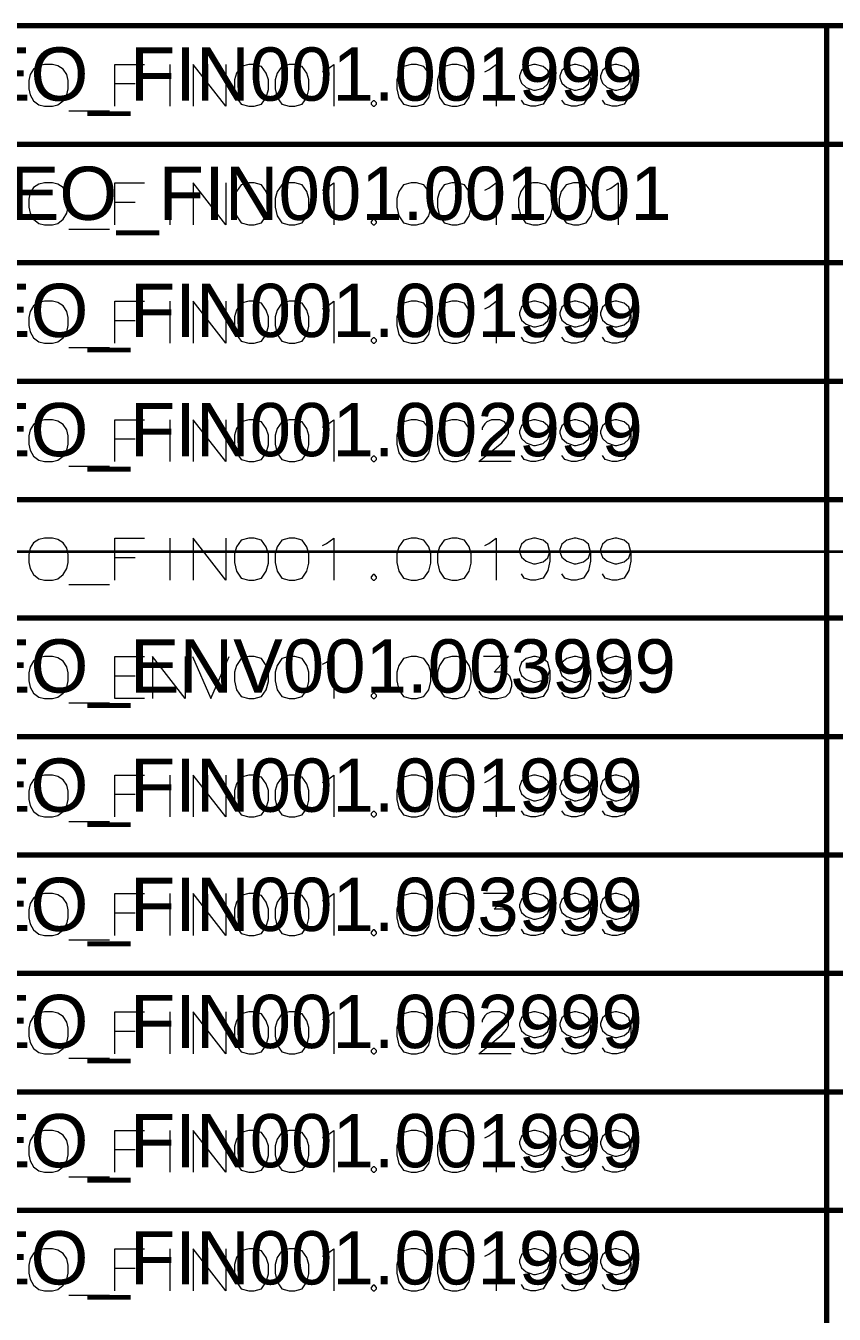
# Model space of a CAD drawing. Header units: millimetres. Extents: x 0 to 174, y 0 to 33.
# Drawn here: x 72.904 to 75.636, y 24.382 to 28.736 of the extents above; entities that cross this region are included whole.
import ezdxf

# ---------------------------------------------------------------- set-up
doc = ezdxf.new("R2010")
doc.units = ezdxf.units.MM
doc.layers.add('BOM_OCR_TEXT', color=7, linetype='Continuous')
doc.layers.add('BOM_ORIGINAL_OUTLINES', color=7, linetype='Continuous')
doc.layers.add('PDF_Geomertry', color=7, linetype='Continuous', true_color=0x405f80)
doc.styles.get("Standard").update_dxf_attribs({"font": 'arial.ttf'})

msp = doc.modelspace()

# ---------------------------------------------------------------- linework, layer by layer
at = {"layer": 'BOM_ORIGINAL_OUTLINES', "color": 18, "lineweight": 13, "true_color": 0x260000}
for points in [[(72.9668, 28.6053), (72.9486, 28.6007), (72.9303, 28.5893), (72.9189, 28.571), (72.9143, 28.5504), (72.9143, 28.5231), (72.9189, 28.5025), (72.9303, 28.4818), (72.9486, 28.4682), (72.9668, 28.4636), (72.9943, 28.4636), (73.0126, 28.4682), (73.0308, 28.4818), (73.0424, 28.5025), (73.0469, 28.5231), (73.0469, 28.5504), (73.0424, 28.571), (73.0308, 28.5893), (73.0126, 28.6007), (72.9943, 28.6053), (72.9668, 28.6053)], [(73.6572, 28.6053), (73.6321, 28.5985), (73.6161, 28.5756), (73.6093, 28.5528), (73.6093, 28.5231), (73.6161, 28.4933), (73.6321, 28.4704), (73.6572, 28.4636), (73.6756, 28.4636), (73.7007, 28.4704), (73.7167, 28.4933), (73.7236, 28.5207), (73.7236, 28.5528), (73.7167, 28.5756), (73.7007, 28.5985), (73.6756, 28.6053), (73.6572, 28.6053)], [(73.7944, 28.6053), (73.7693, 28.5985), (73.7532, 28.5756), (73.7464, 28.5528), (73.7464, 28.5231), (73.7532, 28.4933), (73.7693, 28.4704), (73.7944, 28.4636), (73.8126, 28.4636), (73.8378, 28.4704), (73.8539, 28.4933), (73.8607, 28.5207), (73.8607, 28.5528), (73.8539, 28.5756), (73.8378, 28.5985), (73.8126, 28.6053), (73.7944, 28.6053)], [(74.2058, 28.6053), (74.1807, 28.5985), (74.1647, 28.5756), (74.1579, 28.5528), (74.1579, 28.5231), (74.1647, 28.4933), (74.1807, 28.4704), (74.2058, 28.4636), (74.2242, 28.4636), (74.2493, 28.4704), (74.2653, 28.4933), (74.2722, 28.5207), (74.2722, 28.5528), (74.2653, 28.5756), (74.2493, 28.5985), (74.2242, 28.6053), (74.2058, 28.6053)], [(74.3431, 28.6053), (74.3179, 28.5985), (74.3019, 28.5756), (74.295, 28.5528), (74.295, 28.5231), (74.3019, 28.4933), (74.3179, 28.4704), (74.3431, 28.4636), (74.3614, 28.4636), (74.3865, 28.4704), (74.4025, 28.4933), (74.4093, 28.5207), (74.4093, 28.5528), (74.4025, 28.5756), (74.3865, 28.5985), (74.3614, 28.6053), (74.3431, 28.6053)], [(74.0893, 28.4704), (74.0893, 28.475), (74.0825, 28.4818), (74.0779, 28.4818), (74.071, 28.475), (74.071, 28.4704), (74.0779, 28.4636), (74.0825, 28.4636)], [(72.9668, 28.2051), (72.9486, 28.2006), (72.9303, 28.189), (72.9189, 28.1708), (72.9143, 28.1503), (72.9143, 28.1228), (72.9189, 28.1022), (72.9303, 28.0817), (72.9486, 28.0679), (72.9668, 28.0633), (72.9943, 28.0633), (73.0126, 28.0679), (73.0308, 28.0817), (73.0424, 28.1022), (73.0469, 28.1228), (73.0469, 28.1503), (73.0424, 28.1708), (73.0308, 28.189), (73.0126, 28.2006), (72.9943, 28.2051), (72.9668, 28.2051)], [(73.6572, 28.2051), (73.6321, 28.1982), (73.6161, 28.1754), (73.6093, 28.1525), (73.6093, 28.1228), (73.6161, 28.0931), (73.6321, 28.0701), (73.6572, 28.0633), (73.6756, 28.0633), (73.7007, 28.0701), (73.7167, 28.0931), (73.7236, 28.1206), (73.7236, 28.1525), (73.7167, 28.1754), (73.7007, 28.1982), (73.6756, 28.2051), (73.6572, 28.2051)], [(73.7944, 28.2051), (73.7693, 28.1982), (73.7532, 28.1754), (73.7464, 28.1525), (73.7464, 28.1228), (73.7532, 28.0931), (73.7693, 28.0701), (73.7944, 28.0633), (73.8126, 28.0633), (73.8378, 28.0701), (73.8539, 28.0931), (73.8607, 28.1206), (73.8607, 28.1525), (73.8539, 28.1754), (73.8378, 28.1982), (73.8126, 28.2051), (73.7944, 28.2051)], [(74.2058, 28.2051), (74.1807, 28.1982), (74.1647, 28.1754), (74.1579, 28.1525), (74.1579, 28.1228), (74.1647, 28.0931), (74.1807, 28.0701), (74.2058, 28.0633), (74.2242, 28.0633), (74.2493, 28.0701), (74.2653, 28.0931), (74.2722, 28.1206), (74.2722, 28.1525), (74.2653, 28.1754), (74.2493, 28.1982), (74.2242, 28.2051), (74.2058, 28.2051)], [(74.3431, 28.2051), (74.3179, 28.1982), (74.3019, 28.1754), (74.295, 28.1525), (74.295, 28.1228), (74.3019, 28.0931), (74.3179, 28.0701), (74.3431, 28.0633), (74.3614, 28.0633), (74.3865, 28.0701), (74.4025, 28.0931), (74.4093, 28.1206), (74.4093, 28.1525), (74.4025, 28.1754), (74.3865, 28.1982), (74.3614, 28.2051), (74.3431, 28.2051)], [(74.6174, 28.2051), (74.5922, 28.1982), (74.5762, 28.1754), (74.5693, 28.1525), (74.5693, 28.1228), (74.5762, 28.0931), (74.5922, 28.0701), (74.6174, 28.0633), (74.6357, 28.0633), (74.6608, 28.0701), (74.6768, 28.0931), (74.6836, 28.1206), (74.6836, 28.1525), (74.6768, 28.1754), (74.6608, 28.1982), (74.6357, 28.2051), (74.6174, 28.2051)], [(74.7546, 28.2051), (74.7294, 28.1982), (74.7133, 28.1754), (74.7065, 28.1525), (74.7065, 28.1228), (74.7133, 28.0931), (74.7294, 28.0701), (74.7546, 28.0633), (74.7728, 28.0633), (74.7979, 28.0701), (74.814, 28.0931), (74.8208, 28.1206), (74.8208, 28.1525), (74.814, 28.1754), (74.7979, 28.1982), (74.7728, 28.2051), (74.7546, 28.2051)], [(74.0893, 28.0701), (74.0893, 28.0747), (74.0825, 28.0817), (74.0779, 28.0817), (74.071, 28.0747), (74.071, 28.0701), (74.0779, 28.0633), (74.0825, 28.0633)], [(72.9668, 27.8049), (72.9486, 27.8003), (72.9303, 27.7889), (72.9189, 27.7706), (72.9143, 27.75), (72.9143, 27.7225), (72.9189, 27.7019), (72.9303, 27.6814), (72.9486, 27.6676), (72.9668, 27.6631), (72.9943, 27.6631), (73.0126, 27.6676), (73.0308, 27.6814), (73.0424, 27.7019), (73.0469, 27.7225), (73.0469, 27.75), (73.0424, 27.7706), (73.0308, 27.7889), (73.0126, 27.8003), (72.9943, 27.8049), (72.9668, 27.8049)], [(73.6572, 27.8049), (73.6321, 27.7981), (73.6161, 27.7751), (73.6093, 27.7522), (73.6093, 27.7225), (73.6161, 27.6928), (73.6321, 27.67), (73.6572, 27.6631), (73.6756, 27.6631), (73.7007, 27.67), (73.7167, 27.6928), (73.7236, 27.7203), (73.7236, 27.7522), (73.7167, 27.7751), (73.7007, 27.7981), (73.6756, 27.8049), (73.6572, 27.8049)], [(73.7944, 27.8049), (73.7693, 27.7981), (73.7532, 27.7751), (73.7464, 27.7522), (73.7464, 27.7225), (73.7532, 27.6928), (73.7693, 27.67), (73.7944, 27.6631), (73.8126, 27.6631), (73.8378, 27.67), (73.8539, 27.6928), (73.8607, 27.7203), (73.8607, 27.7522), (73.8539, 27.7751), (73.8378, 27.7981), (73.8126, 27.8049), (73.7944, 27.8049)], [(74.2058, 27.8049), (74.1807, 27.7981), (74.1647, 27.7751), (74.1579, 27.7522), (74.1579, 27.7225), (74.1647, 27.6928), (74.1807, 27.67), (74.2058, 27.6631), (74.2242, 27.6631), (74.2493, 27.67), (74.2653, 27.6928), (74.2722, 27.7203), (74.2722, 27.7522), (74.2653, 27.7751), (74.2493, 27.7981), (74.2242, 27.8049), (74.2058, 27.8049)], [(74.3431, 27.8049), (74.3179, 27.7981), (74.3019, 27.7751), (74.295, 27.7522), (74.295, 27.7225), (74.3019, 27.6928), (74.3179, 27.67), (74.3431, 27.6631), (74.3614, 27.6631), (74.3865, 27.67), (74.4025, 27.6928), (74.4093, 27.7203), (74.4093, 27.7522), (74.4025, 27.7751), (74.3865, 27.7981), (74.3614, 27.8049), (74.3431, 27.8049)], [(74.0893, 27.67), (74.0893, 27.6746), (74.0825, 27.6814), (74.0779, 27.6814), (74.071, 27.6746), (74.071, 27.67), (74.0779, 27.6631), (74.0825, 27.6631)], [(72.9668, 27.4046), (72.9486, 27.4), (72.9303, 27.3886), (72.9189, 27.3703), (72.9143, 27.3497), (72.9143, 27.3224), (72.9189, 27.3018), (72.9303, 27.2811), (72.9486, 27.2675), (72.9668, 27.2629), (72.9943, 27.2629), (73.0126, 27.2675), (73.0308, 27.2811), (73.0424, 27.3018), (73.0469, 27.3224), (73.0469, 27.3497), (73.0424, 27.3703), (73.0308, 27.3886), (73.0126, 27.4), (72.9943, 27.4046), (72.9668, 27.4046)], [(73.6572, 27.4046), (73.6321, 27.3978), (73.6161, 27.3749), (73.6093, 27.3521), (73.6093, 27.3224), (73.6161, 27.2926), (73.6321, 27.2697), (73.6572, 27.2629), (73.6756, 27.2629), (73.7007, 27.2697), (73.7167, 27.2926), (73.7236, 27.32), (73.7236, 27.3521), (73.7167, 27.3749), (73.7007, 27.3978), (73.6756, 27.4046), (73.6572, 27.4046)], [(73.7944, 27.4046), (73.7693, 27.3978), (73.7532, 27.3749), (73.7464, 27.3521), (73.7464, 27.3224), (73.7532, 27.2926), (73.7693, 27.2697), (73.7944, 27.2629), (73.8126, 27.2629), (73.8378, 27.2697), (73.8539, 27.2926), (73.8607, 27.32), (73.8607, 27.3521), (73.8539, 27.3749), (73.8378, 27.3978), (73.8126, 27.4046), (73.7944, 27.4046)], [(74.2058, 27.4046), (74.1807, 27.3978), (74.1647, 27.3749), (74.1579, 27.3521), (74.1579, 27.3224), (74.1647, 27.2926), (74.1807, 27.2697), (74.2058, 27.2629), (74.2242, 27.2629), (74.2493, 27.2697), (74.2653, 27.2926), (74.2722, 27.32), (74.2722, 27.3521), (74.2653, 27.3749), (74.2493, 27.3978), (74.2242, 27.4046), (74.2058, 27.4046)], [(74.3431, 27.4046), (74.3179, 27.3978), (74.3019, 27.3749), (74.295, 27.3521), (74.295, 27.3224), (74.3019, 27.2926), (74.3179, 27.2697), (74.3431, 27.2629), (74.3614, 27.2629), (74.3865, 27.2697), (74.4025, 27.2926), (74.4093, 27.32), (74.4093, 27.3521), (74.4025, 27.3749), (74.3865, 27.3978), (74.3614, 27.4046), (74.3431, 27.4046)], [(74.0893, 27.2697), (74.0893, 27.2743), (74.0825, 27.2811), (74.0779, 27.2811), (74.071, 27.2743), (74.071, 27.2697), (74.0779, 27.2629), (74.0825, 27.2629)], [(72.9668, 26.6042), (72.9486, 26.5996), (72.9303, 26.5882), (72.9189, 26.5699), (72.9143, 26.5493), (72.9143, 26.5218), (72.9189, 26.5013), (72.9303, 26.4807), (72.9486, 26.4669), (72.9668, 26.4624), (72.9943, 26.4624), (73.0126, 26.4669), (73.0308, 26.4807), (73.0424, 26.5013), (73.0469, 26.5218), (73.0469, 26.5493), (73.0424, 26.5699), (73.0308, 26.5882), (73.0126, 26.5996), (72.9943, 26.6042), (72.9668, 26.6042)], [(73.6572, 26.6042), (73.6321, 26.5972), (73.6161, 26.5744), (73.6093, 26.5515), (73.6093, 26.5218), (73.6161, 26.4921), (73.6321, 26.4693), (73.6572, 26.4624), (73.6756, 26.4624), (73.7007, 26.4693), (73.7167, 26.4921), (73.7236, 26.5196), (73.7236, 26.5515), (73.7167, 26.5744), (73.7007, 26.5972), (73.6756, 26.6042), (73.6572, 26.6042)], [(73.7944, 26.6042), (73.7693, 26.5972), (73.7532, 26.5744), (73.7464, 26.5515), (73.7464, 26.5218), (73.7532, 26.4921), (73.7693, 26.4693), (73.7944, 26.4624), (73.8126, 26.4624), (73.8378, 26.4693), (73.8539, 26.4921), (73.8607, 26.5196), (73.8607, 26.5515), (73.8539, 26.5744), (73.8378, 26.5972), (73.8126, 26.6042), (73.7944, 26.6042)], [(74.2058, 26.6042), (74.1807, 26.5972), (74.1647, 26.5744), (74.1579, 26.5515), (74.1579, 26.5218), (74.1647, 26.4921), (74.1807, 26.4693), (74.2058, 26.4624), (74.2242, 26.4624), (74.2493, 26.4693), (74.2653, 26.4921), (74.2722, 26.5196), (74.2722, 26.5515), (74.2653, 26.5744), (74.2493, 26.5972), (74.2242, 26.6042), (74.2058, 26.6042)], [(74.3431, 26.6042), (74.3179, 26.5972), (74.3019, 26.5744), (74.295, 26.5515), (74.295, 26.5218), (74.3019, 26.4921), (74.3179, 26.4693), (74.3431, 26.4624), (74.3614, 26.4624), (74.3865, 26.4693), (74.4025, 26.4921), (74.4093, 26.5196), (74.4093, 26.5515), (74.4025, 26.5744), (74.3865, 26.5972), (74.3614, 26.6042), (74.3431, 26.6042)], [(74.0893, 26.4693), (74.0893, 26.4739), (74.0825, 26.4807), (74.0779, 26.4807), (74.071, 26.4739), (74.071, 26.4693), (74.0779, 26.4624), (74.0825, 26.4624)], [(72.9668, 26.2039), (72.9486, 26.1993), (72.9303, 26.1879), (72.9189, 26.1696), (72.9143, 26.149), (72.9143, 26.1217), (72.9189, 26.101), (72.9303, 26.0804), (72.9486, 26.0668), (72.9668, 26.0622), (72.9943, 26.0622), (73.0126, 26.0668), (73.0308, 26.0804), (73.0424, 26.101), (73.0469, 26.1217), (73.0469, 26.149), (73.0424, 26.1696), (73.0308, 26.1879), (73.0126, 26.1993), (72.9943, 26.2039), (72.9668, 26.2039)], [(73.6572, 26.2039), (73.6321, 26.1971), (73.6161, 26.1742), (73.6093, 26.1514), (73.6093, 26.1217), (73.6161, 26.0919), (73.6321, 26.069), (73.6572, 26.0622), (73.6756, 26.0622), (73.7007, 26.069), (73.7167, 26.0919), (73.7236, 26.1193), (73.7236, 26.1514), (73.7167, 26.1742), (73.7007, 26.1971), (73.6756, 26.2039), (73.6572, 26.2039)], [(73.7944, 26.2039), (73.7693, 26.1971), (73.7532, 26.1742), (73.7464, 26.1514), (73.7464, 26.1217), (73.7532, 26.0919), (73.7693, 26.069), (73.7944, 26.0622), (73.8126, 26.0622), (73.8378, 26.069), (73.8539, 26.0919), (73.8607, 26.1193), (73.8607, 26.1514), (73.8539, 26.1742), (73.8378, 26.1971), (73.8126, 26.2039), (73.7944, 26.2039)], [(74.2058, 26.2039), (74.1807, 26.1971), (74.1647, 26.1742), (74.1579, 26.1514), (74.1579, 26.1217), (74.1647, 26.0919), (74.1807, 26.069), (74.2058, 26.0622), (74.2242, 26.0622), (74.2493, 26.069), (74.2653, 26.0919), (74.2722, 26.1193), (74.2722, 26.1514), (74.2653, 26.1742), (74.2493, 26.1971), (74.2242, 26.2039), (74.2058, 26.2039)], [(74.3431, 26.2039), (74.3179, 26.1971), (74.3019, 26.1742), (74.295, 26.1514), (74.295, 26.1217), (74.3019, 26.0919), (74.3179, 26.069), (74.3431, 26.0622), (74.3614, 26.0622), (74.3865, 26.069), (74.4025, 26.0919), (74.4093, 26.1193), (74.4093, 26.1514), (74.4025, 26.1742), (74.3865, 26.1971), (74.3614, 26.2039), (74.3431, 26.2039)], [(74.0893, 26.069), (74.0893, 26.0736), (74.0825, 26.0804), (74.0779, 26.0804), (74.071, 26.0736), (74.071, 26.069), (74.0779, 26.0622), (74.0825, 26.0622)], [(72.9668, 25.8036), (72.9486, 25.7992), (72.9303, 25.7876), (72.9189, 25.7694), (72.9143, 25.7488), (72.9143, 25.7214), (72.9189, 25.7008), (72.9303, 25.6803), (72.9486, 25.6665), (72.9668, 25.6619), (72.9943, 25.6619), (73.0126, 25.6665), (73.0308, 25.6803), (73.0424, 25.7008), (73.0469, 25.7214), (73.0469, 25.7488), (73.0424, 25.7694), (73.0308, 25.7876), (73.0126, 25.7992), (72.9943, 25.8036), (72.9668, 25.8036)], [(73.6572, 25.8036), (73.6321, 25.7968), (73.6161, 25.774), (73.6093, 25.7511), (73.6093, 25.7214), (73.6161, 25.6917), (73.6321, 25.6688), (73.6572, 25.6619), (73.6756, 25.6619), (73.7007, 25.6688), (73.7167, 25.6917), (73.7236, 25.719), (73.7236, 25.7511), (73.7167, 25.774), (73.7007, 25.7968), (73.6756, 25.8036), (73.6572, 25.8036)], [(73.7944, 25.8036), (73.7693, 25.7968), (73.7532, 25.774), (73.7464, 25.7511), (73.7464, 25.7214), (73.7532, 25.6917), (73.7693, 25.6688), (73.7944, 25.6619), (73.8126, 25.6619), (73.8378, 25.6688), (73.8539, 25.6917), (73.8607, 25.719), (73.8607, 25.7511), (73.8539, 25.774), (73.8378, 25.7968), (73.8126, 25.8036), (73.7944, 25.8036)], [(74.2058, 25.8036), (74.1807, 25.7968), (74.1647, 25.774), (74.1579, 25.7511), (74.1579, 25.7214), (74.1647, 25.6917), (74.1807, 25.6688), (74.2058, 25.6619), (74.2242, 25.6619), (74.2493, 25.6688), (74.2653, 25.6917), (74.2722, 25.719), (74.2722, 25.7511), (74.2653, 25.774), (74.2493, 25.7968), (74.2242, 25.8036), (74.2058, 25.8036)], [(74.3431, 25.8036), (74.3179, 25.7968), (74.3019, 25.774), (74.295, 25.7511), (74.295, 25.7214), (74.3019, 25.6917), (74.3179, 25.6688), (74.3431, 25.6619), (74.3614, 25.6619), (74.3865, 25.6688), (74.4025, 25.6917), (74.4093, 25.719), (74.4093, 25.7511), (74.4025, 25.774), (74.3865, 25.7968), (74.3614, 25.8036), (74.3431, 25.8036)], [(74.0893, 25.6688), (74.0893, 25.6733), (74.0825, 25.6803), (74.0779, 25.6803), (74.071, 25.6733), (74.071, 25.6688), (74.0779, 25.6619), (74.0825, 25.6619)], [(72.9668, 25.4035), (72.9486, 25.3989), (72.9303, 25.3875), (72.9189, 25.3692), (72.9143, 25.3486), (72.9143, 25.3211), (72.9189, 25.3006), (72.9303, 25.28), (72.9486, 25.2663), (72.9668, 25.2617), (72.9943, 25.2617), (73.0126, 25.2663), (73.0308, 25.28), (73.0424, 25.3006), (73.0469, 25.3211), (73.0469, 25.3486), (73.0424, 25.3692), (73.0308, 25.3875), (73.0126, 25.3989), (72.9943, 25.4035), (72.9668, 25.4035)], [(73.6572, 25.4035), (73.6321, 25.3965), (73.6161, 25.3738), (73.6093, 25.3508), (73.6093, 25.3211), (73.6161, 25.2914), (73.6321, 25.2686), (73.6572, 25.2617), (73.6756, 25.2617), (73.7007, 25.2686), (73.7167, 25.2914), (73.7236, 25.3189), (73.7236, 25.3508), (73.7167, 25.3738), (73.7007, 25.3965), (73.6756, 25.4035), (73.6572, 25.4035)], [(73.7944, 25.4035), (73.7693, 25.3965), (73.7532, 25.3738), (73.7464, 25.3508), (73.7464, 25.3211), (73.7532, 25.2914), (73.7693, 25.2686), (73.7944, 25.2617), (73.8126, 25.2617), (73.8378, 25.2686), (73.8539, 25.2914), (73.8607, 25.3189), (73.8607, 25.3508), (73.8539, 25.3738), (73.8378, 25.3965), (73.8126, 25.4035), (73.7944, 25.4035)], [(74.2058, 25.4035), (74.1807, 25.3965), (74.1647, 25.3738), (74.1579, 25.3508), (74.1579, 25.3211), (74.1647, 25.2914), (74.1807, 25.2686), (74.2058, 25.2617), (74.2242, 25.2617), (74.2493, 25.2686), (74.2653, 25.2914), (74.2722, 25.3189), (74.2722, 25.3508), (74.2653, 25.3738), (74.2493, 25.3965), (74.2242, 25.4035), (74.2058, 25.4035)], [(74.3431, 25.4035), (74.3179, 25.3965), (74.3019, 25.3738), (74.295, 25.3508), (74.295, 25.3211), (74.3019, 25.2914), (74.3179, 25.2686), (74.3431, 25.2617), (74.3614, 25.2617), (74.3865, 25.2686), (74.4025, 25.2914), (74.4093, 25.3189), (74.4093, 25.3508), (74.4025, 25.3738), (74.3865, 25.3965), (74.3614, 25.4035), (74.3431, 25.4035)], [(74.0893, 25.2686), (74.0893, 25.2732), (74.0825, 25.28), (74.0779, 25.28), (74.071, 25.2732), (74.071, 25.2686), (74.0779, 25.2617), (74.0825, 25.2617)], [(72.9668, 25.0032), (72.9486, 24.9986), (72.9303, 24.9872), (72.9189, 24.9689), (72.9143, 24.9483), (72.9143, 24.921), (72.9189, 24.9003), (72.9303, 24.8797), (72.9486, 24.8661), (72.9668, 24.8615), (72.9943, 24.8615), (73.0126, 24.8661), (73.0308, 24.8797), (73.0424, 24.9003), (73.0469, 24.921), (73.0469, 24.9483), (73.0424, 24.9689), (73.0308, 24.9872), (73.0126, 24.9986), (72.9943, 25.0032), (72.9668, 25.0032)], [(73.6572, 25.0032), (73.6321, 24.9964), (73.6161, 24.9735), (73.6093, 24.9507), (73.6093, 24.921), (73.6161, 24.8913), (73.6321, 24.8683), (73.6572, 24.8615), (73.6756, 24.8615), (73.7007, 24.8683), (73.7167, 24.8913), (73.7236, 24.9186), (73.7236, 24.9507), (73.7167, 24.9735), (73.7007, 24.9964), (73.6756, 25.0032), (73.6572, 25.0032)], [(73.7944, 25.0032), (73.7693, 24.9964), (73.7532, 24.9735), (73.7464, 24.9507), (73.7464, 24.921), (73.7532, 24.8913), (73.7693, 24.8683), (73.7944, 24.8615), (73.8126, 24.8615), (73.8378, 24.8683), (73.8539, 24.8913), (73.8607, 24.9186), (73.8607, 24.9507), (73.8539, 24.9735), (73.8378, 24.9964), (73.8126, 25.0032), (73.7944, 25.0032)], [(74.2058, 25.0032), (74.1807, 24.9964), (74.1647, 24.9735), (74.1579, 24.9507), (74.1579, 24.921), (74.1647, 24.8913), (74.1807, 24.8683), (74.2058, 24.8615), (74.2242, 24.8615), (74.2493, 24.8683), (74.2653, 24.8913), (74.2722, 24.9186), (74.2722, 24.9507), (74.2653, 24.9735), (74.2493, 24.9964), (74.2242, 25.0032), (74.2058, 25.0032)], [(74.3431, 25.0032), (74.3179, 24.9964), (74.3019, 24.9735), (74.295, 24.9507), (74.295, 24.921), (74.3019, 24.8913), (74.3179, 24.8683), (74.3431, 24.8615), (74.3614, 24.8615), (74.3865, 24.8683), (74.4025, 24.8913), (74.4093, 24.9186), (74.4093, 24.9507), (74.4025, 24.9735), (74.3865, 24.9964), (74.3614, 25.0032), (74.3431, 25.0032)], [(74.0893, 24.8683), (74.0893, 24.8729), (74.0825, 24.8797), (74.0779, 24.8797), (74.071, 24.8729), (74.071, 24.8683), (74.0779, 24.8615), (74.0825, 24.8615)], [(72.9668, 24.6029), (72.9486, 24.5983), (72.9303, 24.5869), (72.9189, 24.5686), (72.9143, 24.5481), (72.9143, 24.5207), (72.9189, 24.5001), (72.9303, 24.4796), (72.9486, 24.4658), (72.9668, 24.4613), (72.9943, 24.4613), (73.0126, 24.4658), (73.0308, 24.4796), (73.0424, 24.5001), (73.0469, 24.5207), (73.0469, 24.5481), (73.0424, 24.5686), (73.0308, 24.5869), (73.0126, 24.5983), (72.9943, 24.6029), (72.9668, 24.6029)], [(73.6572, 24.6029), (73.6321, 24.5961), (73.6161, 24.5732), (73.6093, 24.5504), (73.6093, 24.5207), (73.6161, 24.491), (73.6321, 24.4681), (73.6572, 24.4613), (73.6756, 24.4613), (73.7007, 24.4681), (73.7167, 24.491), (73.7236, 24.5183), (73.7236, 24.5504), (73.7167, 24.5732), (73.7007, 24.5961), (73.6756, 24.6029), (73.6572, 24.6029)], [(73.7944, 24.6029), (73.7693, 24.5961), (73.7532, 24.5732), (73.7464, 24.5504), (73.7464, 24.5207), (73.7532, 24.491), (73.7693, 24.4681), (73.7944, 24.4613), (73.8126, 24.4613), (73.8378, 24.4681), (73.8539, 24.491), (73.8607, 24.5183), (73.8607, 24.5504), (73.8539, 24.5732), (73.8378, 24.5961), (73.8126, 24.6029), (73.7944, 24.6029)], [(74.2058, 24.6029), (74.1807, 24.5961), (74.1647, 24.5732), (74.1579, 24.5504), (74.1579, 24.5207), (74.1647, 24.491), (74.1807, 24.4681), (74.2058, 24.4613), (74.2242, 24.4613), (74.2493, 24.4681), (74.2653, 24.491), (74.2722, 24.5183), (74.2722, 24.5504), (74.2653, 24.5732), (74.2493, 24.5961), (74.2242, 24.6029), (74.2058, 24.6029)], [(74.3431, 24.6029), (74.3179, 24.5961), (74.3019, 24.5732), (74.295, 24.5504), (74.295, 24.5207), (74.3019, 24.491), (74.3179, 24.4681), (74.3431, 24.4613), (74.3614, 24.4613), (74.3865, 24.4681), (74.4025, 24.491), (74.4093, 24.5183), (74.4093, 24.5504), (74.4025, 24.5732), (74.3865, 24.5961), (74.3614, 24.6029), (74.3431, 24.6029)], [(74.0893, 24.4681), (74.0893, 24.4726), (74.0825, 24.4796), (74.0779, 24.4796), (74.071, 24.4726), (74.071, 24.4681), (74.0779, 24.4613), (74.0825, 24.4613)]]:
    msp.add_lwpolyline(points, close=True, dxfattribs=at)
for points in [[(73.2046, 28.4636), (73.2046, 28.6053), (73.3051, 28.6053)], [(73.3921, 28.4636), (73.3921, 28.6053)], [(73.5796, 28.6053), (73.5796, 28.4636), (73.4699, 28.6053), (73.4699, 28.4636)], [(73.9064, 28.5801), (73.9201, 28.5871), (73.9453, 28.6053), (73.9453, 28.4636)], [(74.4551, 28.5801), (74.4688, 28.5871), (74.4939, 28.6053), (74.4939, 28.4636)], [(74.6746, 28.5596), (74.6676, 28.5847), (74.6517, 28.5985), (74.6265, 28.6053), (74.6197, 28.6053), (74.5946, 28.5985), (74.5785, 28.5847), (74.5717, 28.5664), (74.5717, 28.5596), (74.5785, 28.5412), (74.5946, 28.5276), (74.6197, 28.5185), (74.6265, 28.5185), (74.6517, 28.5253), (74.6676, 28.539), (74.6746, 28.5596), (74.6746, 28.5276), (74.6676, 28.4956), (74.6517, 28.4704), (74.6265, 28.4636), (74.6106, 28.4636), (74.5876, 28.4704), (74.5785, 28.4842)], [(74.8117, 28.5596), (74.8049, 28.5847), (74.7889, 28.5985), (74.7636, 28.6053), (74.7568, 28.6053), (74.7317, 28.5985), (74.7157, 28.5847), (74.7087, 28.5664), (74.7087, 28.5596), (74.7157, 28.5412), (74.7317, 28.5276), (74.7568, 28.5185), (74.7636, 28.5185), (74.7889, 28.5253), (74.8049, 28.539), (74.8117, 28.5596), (74.8117, 28.5276), (74.8049, 28.4956), (74.7889, 28.4704), (74.7636, 28.4636), (74.7476, 28.4636), (74.7249, 28.4704), (74.7157, 28.4842)], [(74.9489, 28.5596), (74.9419, 28.5847), (74.926, 28.5985), (74.9008, 28.6053), (74.894, 28.6053), (74.8689, 28.5985), (74.8528, 28.5847), (74.846, 28.5664), (74.846, 28.5596), (74.8528, 28.5412), (74.8689, 28.5276), (74.894, 28.5185), (74.9008, 28.5185), (74.926, 28.5253), (74.9419, 28.539), (74.9489, 28.5596), (74.9489, 28.5276), (74.9419, 28.4956), (74.926, 28.4704), (74.9008, 28.4636), (74.8849, 28.4636), (74.8619, 28.4704), (74.8528, 28.4842)], [(73.2732, 28.539), (73.2046, 28.539)], [(73.1864, 28.4476), (73.0492, 28.4476)], [(73.2046, 28.0633), (73.2046, 28.2051), (73.3051, 28.2051)], [(73.3921, 28.0633), (73.3921, 28.2051)], [(73.5796, 28.2051), (73.5796, 28.0633), (73.4699, 28.2051), (73.4699, 28.0633)], [(73.9064, 28.18), (73.9201, 28.1868), (73.9453, 28.2051), (73.9453, 28.0633)], [(74.4551, 28.18), (74.4688, 28.1868), (74.4939, 28.2051), (74.4939, 28.0633)], [(74.8665, 28.18), (74.8803, 28.1868), (74.9054, 28.2051), (74.9054, 28.0633)], [(73.2732, 28.1388), (73.2046, 28.1388)], [(73.1864, 28.0474), (73.0492, 28.0474)], [(73.2046, 27.6631), (73.2046, 27.8049), (73.3051, 27.8049)], [(73.3921, 27.6631), (73.3921, 27.8049)], [(73.5796, 27.8049), (73.5796, 27.6631), (73.4699, 27.8049), (73.4699, 27.6631)], [(73.9064, 27.7797), (73.9201, 27.7865), (73.9453, 27.8049), (73.9453, 27.6631)], [(74.4551, 27.7797), (74.4688, 27.7865), (74.4939, 27.8049), (74.4939, 27.6631)], [(74.6746, 27.7592), (74.6676, 27.7843), (74.6517, 27.7981), (74.6265, 27.8049), (74.6197, 27.8049), (74.5946, 27.7981), (74.5785, 27.7843), (74.5717, 27.766), (74.5717, 27.7592), (74.5785, 27.7408), (74.5946, 27.7271), (74.6197, 27.7179), (74.6265, 27.7179), (74.6517, 27.7249), (74.6676, 27.7386), (74.6746, 27.7592), (74.6746, 27.7271), (74.6676, 27.6951), (74.6517, 27.67), (74.6265, 27.6631), (74.6106, 27.6631), (74.5876, 27.67), (74.5785, 27.6837)], [(74.8117, 27.7592), (74.8049, 27.7843), (74.7889, 27.7981), (74.7636, 27.8049), (74.7568, 27.8049), (74.7317, 27.7981), (74.7157, 27.7843), (74.7087, 27.766), (74.7087, 27.7592), (74.7157, 27.7408), (74.7317, 27.7271), (74.7568, 27.7179), (74.7636, 27.7179), (74.7889, 27.7249), (74.8049, 27.7386), (74.8117, 27.7592), (74.8117, 27.7271), (74.8049, 27.6951), (74.7889, 27.67), (74.7636, 27.6631), (74.7476, 27.6631), (74.7249, 27.67), (74.7157, 27.6837)], [(74.9489, 27.7592), (74.9419, 27.7843), (74.926, 27.7981), (74.9008, 27.8049), (74.894, 27.8049), (74.8689, 27.7981), (74.8528, 27.7843), (74.846, 27.766), (74.846, 27.7592), (74.8528, 27.7408), (74.8689, 27.7271), (74.894, 27.7179), (74.9008, 27.7179), (74.926, 27.7249), (74.9419, 27.7386), (74.9489, 27.7592), (74.9489, 27.7271), (74.9419, 27.6951), (74.926, 27.67), (74.9008, 27.6631), (74.8849, 27.6631), (74.8619, 27.67), (74.8528, 27.6837)], [(73.2732, 27.7386), (73.2046, 27.7386)], [(73.1864, 27.6471), (73.0492, 27.6471)], [(73.2046, 27.2629), (73.2046, 27.4046), (73.3051, 27.4046)], [(73.3921, 27.2629), (73.3921, 27.4046)], [(73.5796, 27.4046), (73.5796, 27.2629), (73.4699, 27.4046), (73.4699, 27.2629)], [(73.9064, 27.3794), (73.9201, 27.3864), (73.9453, 27.4046), (73.9453, 27.2629)], [(74.5442, 27.2629), (74.4344, 27.2629), (74.5122, 27.3269), (74.5282, 27.3451), (74.5351, 27.3589), (74.5351, 27.3726), (74.5282, 27.3886), (74.5214, 27.3978), (74.5054, 27.4046), (74.4779, 27.4046), (74.4619, 27.3978), (74.4551, 27.3908), (74.446, 27.3772), (74.446, 27.3703)], [(74.6746, 27.3589), (74.6676, 27.384), (74.6517, 27.3978), (74.6265, 27.4046), (74.6197, 27.4046), (74.5946, 27.3978), (74.5785, 27.384), (74.5717, 27.3657), (74.5717, 27.3589), (74.5785, 27.3406), (74.5946, 27.3269), (74.6197, 27.3178), (74.6265, 27.3178), (74.6517, 27.3246), (74.6676, 27.3383), (74.6746, 27.3589), (74.6746, 27.3269), (74.6676, 27.2949), (74.6517, 27.2697), (74.6265, 27.2629), (74.6106, 27.2629), (74.5876, 27.2697), (74.5785, 27.2835)], [(74.8117, 27.3589), (74.8049, 27.384), (74.7889, 27.3978), (74.7636, 27.4046), (74.7568, 27.4046), (74.7317, 27.3978), (74.7157, 27.384), (74.7087, 27.3657), (74.7087, 27.3589), (74.7157, 27.3406), (74.7317, 27.3269), (74.7568, 27.3178), (74.7636, 27.3178), (74.7889, 27.3246), (74.8049, 27.3383), (74.8117, 27.3589), (74.8117, 27.3269), (74.8049, 27.2949), (74.7889, 27.2697), (74.7636, 27.2629), (74.7476, 27.2629), (74.7249, 27.2697), (74.7157, 27.2835)], [(74.9489, 27.3589), (74.9419, 27.384), (74.926, 27.3978), (74.9008, 27.4046), (74.894, 27.4046), (74.8689, 27.3978), (74.8528, 27.384), (74.846, 27.3657), (74.846, 27.3589), (74.8528, 27.3406), (74.8689, 27.3269), (74.894, 27.3178), (74.9008, 27.3178), (74.926, 27.3246), (74.9419, 27.3383), (74.9489, 27.3589), (74.9489, 27.3269), (74.9419, 27.2949), (74.926, 27.2697), (74.9008, 27.2629), (74.8849, 27.2629), (74.8619, 27.2697), (74.8528, 27.2835)], [(73.2732, 27.3383), (73.2046, 27.3383)], [(73.1864, 27.2469), (73.0492, 27.2469)], [(73.3051, 26.4624), (73.2046, 26.4624), (73.2046, 26.6042), (73.3051, 26.6042)], [(73.4424, 26.6042), (73.4424, 26.4624), (73.3326, 26.6042), (73.3326, 26.4624)], [(73.4675, 26.6042), (73.5292, 26.4624), (73.591, 26.6042)], [(73.9064, 26.579), (73.9201, 26.5858), (73.9453, 26.6042), (73.9453, 26.4624)], [(74.4344, 26.4875), (74.4414, 26.4761), (74.4482, 26.4693), (74.4733, 26.4624), (74.4985, 26.4624), (74.526, 26.4693), (74.5396, 26.4829), (74.5465, 26.5036), (74.5465, 26.5172), (74.5396, 26.5379), (74.5328, 26.5447), (74.519, 26.5515), (74.4871, 26.5515), (74.5351, 26.6042), (74.4506, 26.6042)], [(74.6746, 26.5585), (74.6676, 26.5836), (74.6517, 26.5972), (74.6265, 26.6042), (74.6197, 26.6042), (74.5946, 26.5972), (74.5785, 26.5836), (74.5717, 26.5653), (74.5717, 26.5585), (74.5785, 26.5401), (74.5946, 26.5264), (74.6197, 26.5172), (74.6265, 26.5172), (74.6517, 26.5242), (74.6676, 26.5379), (74.6746, 26.5585), (74.6746, 26.5264), (74.6676, 26.4944), (74.6517, 26.4693), (74.6265, 26.4624), (74.6106, 26.4624), (74.5876, 26.4693), (74.5785, 26.4829)], [(74.8117, 26.5585), (74.8049, 26.5836), (74.7889, 26.5972), (74.7636, 26.6042), (74.7568, 26.6042), (74.7317, 26.5972), (74.7157, 26.5836), (74.7087, 26.5653), (74.7087, 26.5585), (74.7157, 26.5401), (74.7317, 26.5264), (74.7568, 26.5172), (74.7636, 26.5172), (74.7889, 26.5242), (74.8049, 26.5379), (74.8117, 26.5585), (74.8117, 26.5264), (74.8049, 26.4944), (74.7889, 26.4693), (74.7636, 26.4624), (74.7476, 26.4624), (74.7249, 26.4693), (74.7157, 26.4829)], [(74.9489, 26.5585), (74.9419, 26.5836), (74.926, 26.5972), (74.9008, 26.6042), (74.894, 26.6042), (74.8689, 26.5972), (74.8528, 26.5836), (74.846, 26.5653), (74.846, 26.5585), (74.8528, 26.5401), (74.8689, 26.5264), (74.894, 26.5172), (74.9008, 26.5172), (74.926, 26.5242), (74.9419, 26.5379), (74.9489, 26.5585), (74.9489, 26.5264), (74.9419, 26.4944), (74.926, 26.4693), (74.9008, 26.4624), (74.8849, 26.4624), (74.8619, 26.4693), (74.8528, 26.4829)], [(73.2732, 26.5379), (73.2046, 26.5379)], [(73.1864, 26.4464), (73.0492, 26.4464)], [(73.2046, 26.0622), (73.2046, 26.2039), (73.3051, 26.2039)], [(73.3921, 26.0622), (73.3921, 26.2039)], [(73.5796, 26.2039), (73.5796, 26.0622), (73.4699, 26.2039), (73.4699, 26.0622)], [(73.9064, 26.1788), (73.9201, 26.1856), (73.9453, 26.2039), (73.9453, 26.0622)], [(74.4551, 26.1788), (74.4688, 26.1856), (74.4939, 26.2039), (74.4939, 26.0622)], [(74.6746, 26.1582), (74.6676, 26.1833), (74.6517, 26.1971), (74.6265, 26.2039), (74.6197, 26.2039), (74.5946, 26.1971), (74.5785, 26.1833), (74.5717, 26.165), (74.5717, 26.1582), (74.5785, 26.1399), (74.5946, 26.1263), (74.6197, 26.1171), (74.6265, 26.1171), (74.6517, 26.1239), (74.6676, 26.1376), (74.6746, 26.1582), (74.6746, 26.1263), (74.6676, 26.0942), (74.6517, 26.069), (74.6265, 26.0622), (74.6106, 26.0622), (74.5876, 26.069), (74.5785, 26.0828)], [(74.8117, 26.1582), (74.8049, 26.1833), (74.7889, 26.1971), (74.7636, 26.2039), (74.7568, 26.2039), (74.7317, 26.1971), (74.7157, 26.1833), (74.7087, 26.165), (74.7087, 26.1582), (74.7157, 26.1399), (74.7317, 26.1263), (74.7568, 26.1171), (74.7636, 26.1171), (74.7889, 26.1239), (74.8049, 26.1376), (74.8117, 26.1582), (74.8117, 26.1263), (74.8049, 26.0942), (74.7889, 26.069), (74.7636, 26.0622), (74.7476, 26.0622), (74.7249, 26.069), (74.7157, 26.0828)], [(74.9489, 26.1582), (74.9419, 26.1833), (74.926, 26.1971), (74.9008, 26.2039), (74.894, 26.2039), (74.8689, 26.1971), (74.8528, 26.1833), (74.846, 26.165), (74.846, 26.1582), (74.8528, 26.1399), (74.8689, 26.1263), (74.894, 26.1171), (74.9008, 26.1171), (74.926, 26.1239), (74.9419, 26.1376), (74.9489, 26.1582), (74.9489, 26.1263), (74.9419, 26.0942), (74.926, 26.069), (74.9008, 26.0622), (74.8849, 26.0622), (74.8619, 26.069), (74.8528, 26.0828)], [(73.2732, 26.1376), (73.2046, 26.1376)], [(73.1864, 26.0461), (73.0492, 26.0461)], [(73.2046, 25.6619), (73.2046, 25.8036), (73.3051, 25.8036)], [(73.3921, 25.6619), (73.3921, 25.8036)], [(73.5796, 25.8036), (73.5796, 25.6619), (73.4699, 25.8036), (73.4699, 25.6619)], [(73.9064, 25.7785), (73.9201, 25.7854), (73.9453, 25.8036), (73.9453, 25.6619)], [(74.4344, 25.6871), (74.4414, 25.6757), (74.4482, 25.6688), (74.4733, 25.6619), (74.4985, 25.6619), (74.526, 25.6688), (74.5396, 25.6825), (74.5465, 25.7031), (74.5465, 25.7168), (74.5396, 25.7374), (74.5328, 25.7443), (74.519, 25.7511), (74.4871, 25.7511), (74.5351, 25.8036), (74.4506, 25.8036)], [(74.6746, 25.7579), (74.6676, 25.7831), (74.6517, 25.7968), (74.6265, 25.8036), (74.6197, 25.8036), (74.5946, 25.7968), (74.5785, 25.7831), (74.5717, 25.7649), (74.5717, 25.7579), (74.5785, 25.7397), (74.5946, 25.726), (74.6197, 25.7168), (74.6265, 25.7168), (74.6517, 25.7236), (74.6676, 25.7374), (74.6746, 25.7579), (74.6746, 25.726), (74.6676, 25.6939), (74.6517, 25.6688), (74.6265, 25.6619), (74.6106, 25.6619), (74.5876, 25.6688), (74.5785, 25.6825)], [(74.8117, 25.7579), (74.8049, 25.7831), (74.7889, 25.7968), (74.7636, 25.8036), (74.7568, 25.8036), (74.7317, 25.7968), (74.7157, 25.7831), (74.7087, 25.7649), (74.7087, 25.7579), (74.7157, 25.7397), (74.7317, 25.726), (74.7568, 25.7168), (74.7636, 25.7168), (74.7889, 25.7236), (74.8049, 25.7374), (74.8117, 25.7579), (74.8117, 25.726), (74.8049, 25.6939), (74.7889, 25.6688), (74.7636, 25.6619), (74.7476, 25.6619), (74.7249, 25.6688), (74.7157, 25.6825)], [(74.9489, 25.7579), (74.9419, 25.7831), (74.926, 25.7968), (74.9008, 25.8036), (74.894, 25.8036), (74.8689, 25.7968), (74.8528, 25.7831), (74.846, 25.7649), (74.846, 25.7579), (74.8528, 25.7397), (74.8689, 25.726), (74.894, 25.7168), (74.9008, 25.7168), (74.926, 25.7236), (74.9419, 25.7374), (74.9489, 25.7579), (74.9489, 25.726), (74.9419, 25.6939), (74.926, 25.6688), (74.9008, 25.6619), (74.8849, 25.6619), (74.8619, 25.6688), (74.8528, 25.6825)], [(73.2732, 25.7374), (73.2046, 25.7374)], [(73.1864, 25.646), (73.0492, 25.646)], [(73.2046, 25.2617), (73.2046, 25.4035), (73.3051, 25.4035)], [(73.3921, 25.2617), (73.3921, 25.4035)], [(73.5796, 25.4035), (73.5796, 25.2617), (73.4699, 25.4035), (73.4699, 25.2617)], [(73.9064, 25.3783), (73.9201, 25.3851), (73.9453, 25.4035), (73.9453, 25.2617)], [(74.5442, 25.2617), (74.4344, 25.2617), (74.5122, 25.3257), (74.5282, 25.344), (74.5351, 25.3578), (74.5351, 25.3714), (74.5282, 25.3875), (74.5214, 25.3965), (74.5054, 25.4035), (74.4779, 25.4035), (74.4619, 25.3965), (74.4551, 25.3897), (74.446, 25.376), (74.446, 25.3692)], [(74.6746, 25.3578), (74.6676, 25.3829), (74.6517, 25.3965), (74.6265, 25.4035), (74.6197, 25.4035), (74.5946, 25.3965), (74.5785, 25.3829), (74.5717, 25.3646), (74.5717, 25.3578), (74.5785, 25.3394), (74.5946, 25.3257), (74.6197, 25.3165), (74.6265, 25.3165), (74.6517, 25.3235), (74.6676, 25.3371), (74.6746, 25.3578), (74.6746, 25.3257), (74.6676, 25.2938), (74.6517, 25.2686), (74.6265, 25.2617), (74.6106, 25.2617), (74.5876, 25.2686), (74.5785, 25.2822)], [(74.8117, 25.3578), (74.8049, 25.3829), (74.7889, 25.3965), (74.7636, 25.4035), (74.7568, 25.4035), (74.7317, 25.3965), (74.7157, 25.3829), (74.7087, 25.3646), (74.7087, 25.3578), (74.7157, 25.3394), (74.7317, 25.3257), (74.7568, 25.3165), (74.7636, 25.3165), (74.7889, 25.3235), (74.8049, 25.3371), (74.8117, 25.3578), (74.8117, 25.3257), (74.8049, 25.2938), (74.7889, 25.2686), (74.7636, 25.2617), (74.7476, 25.2617), (74.7249, 25.2686), (74.7157, 25.2822)], [(74.9489, 25.3578), (74.9419, 25.3829), (74.926, 25.3965), (74.9008, 25.4035), (74.894, 25.4035), (74.8689, 25.3965), (74.8528, 25.3829), (74.846, 25.3646), (74.846, 25.3578), (74.8528, 25.3394), (74.8689, 25.3257), (74.894, 25.3165), (74.9008, 25.3165), (74.926, 25.3235), (74.9419, 25.3371), (74.9489, 25.3578), (74.9489, 25.3257), (74.9419, 25.2938), (74.926, 25.2686), (74.9008, 25.2617), (74.8849, 25.2617), (74.8619, 25.2686), (74.8528, 25.2822)], [(73.2732, 25.3371), (73.2046, 25.3371)], [(73.1864, 25.2457), (73.0492, 25.2457)], [(73.2046, 24.8615), (73.2046, 25.0032), (73.3051, 25.0032)], [(73.3921, 24.8615), (73.3921, 25.0032)], [(73.5796, 25.0032), (73.5796, 24.8615), (73.4699, 25.0032), (73.4699, 24.8615)], [(73.9064, 24.9781), (73.9201, 24.9849), (73.9453, 25.0032), (73.9453, 24.8615)], [(74.4551, 24.9781), (74.4688, 24.9849), (74.4939, 25.0032), (74.4939, 24.8615)], [(74.6746, 24.9575), (74.6676, 24.9826), (74.6517, 24.9964), (74.6265, 25.0032), (74.6197, 25.0032), (74.5946, 24.9964), (74.5785, 24.9826), (74.5717, 24.9643), (74.5717, 24.9575), (74.5785, 24.9392), (74.5946, 24.9254), (74.6197, 24.9164), (74.6265, 24.9164), (74.6517, 24.9232), (74.6676, 24.9369), (74.6746, 24.9575), (74.6746, 24.9254), (74.6676, 24.8935), (74.6517, 24.8683), (74.6265, 24.8615), (74.6106, 24.8615), (74.5876, 24.8683), (74.5785, 24.8821)], [(74.8117, 24.9575), (74.8049, 24.9826), (74.7889, 24.9964), (74.7636, 25.0032), (74.7568, 25.0032), (74.7317, 24.9964), (74.7157, 24.9826), (74.7087, 24.9643), (74.7087, 24.9575), (74.7157, 24.9392), (74.7317, 24.9254), (74.7568, 24.9164), (74.7636, 24.9164), (74.7889, 24.9232), (74.8049, 24.9369), (74.8117, 24.9575), (74.8117, 24.9254), (74.8049, 24.8935), (74.7889, 24.8683), (74.7636, 24.8615), (74.7476, 24.8615), (74.7249, 24.8683), (74.7157, 24.8821)], [(74.9489, 24.9575), (74.9419, 24.9826), (74.926, 24.9964), (74.9008, 25.0032), (74.894, 25.0032), (74.8689, 24.9964), (74.8528, 24.9826), (74.846, 24.9643), (74.846, 24.9575), (74.8528, 24.9392), (74.8689, 24.9254), (74.894, 24.9164), (74.9008, 24.9164), (74.926, 24.9232), (74.9419, 24.9369), (74.9489, 24.9575), (74.9489, 24.9254), (74.9419, 24.8935), (74.926, 24.8683), (74.9008, 24.8615), (74.8849, 24.8615), (74.8619, 24.8683), (74.8528, 24.8821)], [(73.2732, 24.9369), (73.2046, 24.9369)], [(73.1864, 24.8454), (73.0492, 24.8454)], [(73.2046, 24.4613), (73.2046, 24.6029), (73.3051, 24.6029)], [(73.3921, 24.4613), (73.3921, 24.6029)], [(73.5796, 24.6029), (73.5796, 24.4613), (73.4699, 24.6029), (73.4699, 24.4613)], [(73.9064, 24.5778), (73.9201, 24.5847), (73.9453, 24.6029), (73.9453, 24.4613)], [(74.4551, 24.5778), (74.4688, 24.5847), (74.4939, 24.6029), (74.4939, 24.4613)], [(74.6746, 24.5572), (74.6676, 24.5824), (74.6517, 24.5961), (74.6265, 24.6029), (74.6197, 24.6029), (74.5946, 24.5961), (74.5785, 24.5824), (74.5717, 24.5642), (74.5717, 24.5572), (74.5785, 24.5389), (74.5946, 24.5253), (74.6197, 24.5161), (74.6265, 24.5161), (74.6517, 24.5229), (74.6676, 24.5367), (74.6746, 24.5572), (74.6746, 24.5253), (74.6676, 24.4932), (74.6517, 24.4681), (74.6265, 24.4613), (74.6106, 24.4613), (74.5876, 24.4681), (74.5785, 24.4818)], [(74.8117, 24.5572), (74.8049, 24.5824), (74.7889, 24.5961), (74.7636, 24.6029), (74.7568, 24.6029), (74.7317, 24.5961), (74.7157, 24.5824), (74.7087, 24.5642), (74.7087, 24.5572), (74.7157, 24.5389), (74.7317, 24.5253), (74.7568, 24.5161), (74.7636, 24.5161), (74.7889, 24.5229), (74.8049, 24.5367), (74.8117, 24.5572), (74.8117, 24.5253), (74.8049, 24.4932), (74.7889, 24.4681), (74.7636, 24.4613), (74.7476, 24.4613), (74.7249, 24.4681), (74.7157, 24.4818)], [(74.9489, 24.5572), (74.9419, 24.5824), (74.926, 24.5961), (74.9008, 24.6029), (74.894, 24.6029), (74.8689, 24.5961), (74.8528, 24.5824), (74.846, 24.5642), (74.846, 24.5572), (74.8528, 24.5389), (74.8689, 24.5253), (74.894, 24.5161), (74.9008, 24.5161), (74.926, 24.5229), (74.9419, 24.5367), (74.9489, 24.5572), (74.9489, 24.5253), (74.9419, 24.4932), (74.926, 24.4681), (74.9008, 24.4613), (74.8849, 24.4613), (74.8619, 24.4681), (74.8528, 24.4818)], [(73.2732, 24.5367), (73.2046, 24.5367)], [(73.1864, 24.4453), (73.0492, 24.4453)]]:
    msp.add_lwpolyline(points, dxfattribs=at)
at = {"layer": 'PDF_Geomertry', "color": 165, "lineweight": 70, "true_color": 0x5267a5}
for points in [[(70.2461, 28.3354), (70.2461, 27.9353), (71.3026, 27.9353), (71.3026, 28.3354), (75.611, 28.3354), (75.611, 28.7357), (71.3026, 28.7357)], [(70.2461, 27.9353), (70.2461, 27.535), (71.3026, 27.535), (71.3026, 27.9353), (75.611, 27.9353), (75.611, 28.3354), (83.901, 28.3354), (83.901, 28.7357), (75.611, 28.7357)], [(70.2461, 27.535), (70.2461, 27.1347), (71.3026, 27.1347), (71.3026, 27.535), (75.611, 27.535), (75.611, 27.9353), (83.901, 27.9353), (83.901, 28.3354), (85.7837, 28.3354), (85.7837, 28.7357), (83.901, 28.7357)], [(70.2461, 27.1347), (70.2461, 26.7346), (71.3026, 26.7346), (71.3026, 27.1347), (75.611, 27.1347), (75.611, 27.535), (83.901, 27.535), (83.901, 27.9353), (85.7837, 27.9353), (85.7837, 28.3354), (98.9892, 28.3354), (98.9892, 28.7357), (85.7837, 28.7357)], [(70.2461, 26.7346), (70.2461, 26.3343), (71.3026, 26.3343), (71.3026, 26.7346), (75.611, 26.7346), (75.611, 27.1347), (83.901, 27.1347), (83.901, 27.535), (85.7837, 27.535), (85.7837, 27.9353), (98.9892, 27.9353), (98.9892, 28.3354)], [(70.2461, 26.3343), (70.2461, 25.934), (71.3026, 25.934), (71.3026, 26.3343), (75.611, 26.3343), (75.611, 26.7346), (83.901, 26.7346), (83.901, 27.1347), (85.7837, 27.1347), (85.7837, 27.535), (98.9892, 27.535), (98.9892, 27.9353)], [(70.2461, 25.934), (70.2461, 25.5339), (71.3026, 25.5339), (71.3026, 25.934), (75.611, 25.934), (75.611, 26.3343), (83.901, 26.3343), (83.901, 26.7346), (85.7837, 26.7346), (85.7837, 27.1347), (98.9892, 27.1347), (98.9892, 27.535)], [(70.2461, 25.5339), (70.2461, 25.1336), (71.3026, 25.1336), (71.3026, 25.5339), (75.611, 25.5339), (75.611, 25.934), (83.901, 25.934), (83.901, 26.3343), (85.7837, 26.3343), (85.7837, 26.7346), (98.9892, 26.7346), (98.9892, 27.1347)], [(70.2461, 25.1336), (70.2461, 24.7333), (71.3026, 24.7333), (71.3026, 25.1336), (75.611, 25.1336), (75.611, 25.5339), (83.901, 25.5339), (83.901, 25.934), (85.7837, 25.934), (85.7837, 26.3343), (98.9892, 26.3343), (98.9892, 26.7346)], [(70.2461, 24.7333), (70.2461, 24.3332), (71.3026, 24.3332), (71.3026, 24.7333), (75.611, 24.7333), (75.611, 25.1336), (83.901, 25.1336), (83.901, 25.5339), (85.7837, 25.5339), (85.7837, 25.934), (98.9892, 25.934), (98.9892, 26.3343)], [(70.2461, 24.3332), (70.2461, 23.9329), (71.3026, 23.9329), (71.3026, 24.3332), (75.611, 24.3332), (75.611, 24.7333), (83.901, 24.7333), (83.901, 25.1336), (85.7837, 25.1336), (85.7837, 25.5339), (98.9892, 25.5339), (98.9892, 25.934)]]:
    msp.add_lwpolyline(points, dxfattribs=at)
at = {"layer": 'PDF_Geomertry', "color": 18, "lineweight": 13, "true_color": 0x260000}
for points in [[(72.9668, 27.0044), (72.9486, 26.9999), (72.9303, 26.9883), (72.9189, 26.9701), (72.9143, 26.9496), (72.9143, 26.9221), (72.9189, 26.9015), (72.9303, 26.881), (72.9486, 26.8672), (72.9668, 26.8626), (72.9943, 26.8626), (73.0126, 26.8672), (73.0308, 26.881), (73.0424, 26.9015), (73.0469, 26.9221), (73.0469, 26.9496), (73.0424, 26.9701), (73.0308, 26.9883), (73.0126, 26.9999), (72.9943, 27.0044), (72.9668, 27.0044)], [(73.6572, 27.0044), (73.6321, 26.9975), (73.6161, 26.9747), (73.6093, 26.9518), (73.6093, 26.9221), (73.6161, 26.8924), (73.6321, 26.8694), (73.6572, 26.8626), (73.6756, 26.8626), (73.7007, 26.8694), (73.7167, 26.8924), (73.7236, 26.9199), (73.7236, 26.9518), (73.7167, 26.9747), (73.7007, 26.9975), (73.6756, 27.0044), (73.6572, 27.0044)], [(73.7944, 27.0044), (73.7693, 26.9975), (73.7532, 26.9747), (73.7464, 26.9518), (73.7464, 26.9221), (73.7532, 26.8924), (73.7693, 26.8694), (73.7944, 26.8626), (73.8126, 26.8626), (73.8378, 26.8694), (73.8539, 26.8924), (73.8607, 26.9199), (73.8607, 26.9518), (73.8539, 26.9747), (73.8378, 26.9975), (73.8126, 27.0044), (73.7944, 27.0044)], [(74.2058, 27.0044), (74.1807, 26.9975), (74.1647, 26.9747), (74.1579, 26.9518), (74.1579, 26.9221), (74.1647, 26.8924), (74.1807, 26.8694), (74.2058, 26.8626), (74.2242, 26.8626), (74.2493, 26.8694), (74.2653, 26.8924), (74.2722, 26.9199), (74.2722, 26.9518), (74.2653, 26.9747), (74.2493, 26.9975), (74.2242, 27.0044), (74.2058, 27.0044)], [(74.3431, 27.0044), (74.3179, 26.9975), (74.3019, 26.9747), (74.295, 26.9518), (74.295, 26.9221), (74.3019, 26.8924), (74.3179, 26.8694), (74.3431, 26.8626), (74.3614, 26.8626), (74.3865, 26.8694), (74.4025, 26.8924), (74.4093, 26.9199), (74.4093, 26.9518), (74.4025, 26.9747), (74.3865, 26.9975), (74.3614, 27.0044), (74.3431, 27.0044)], [(74.0893, 26.8694), (74.0893, 26.874), (74.0825, 26.881), (74.0779, 26.881), (74.071, 26.874), (74.071, 26.8694), (74.0779, 26.8626), (74.0825, 26.8626)]]:
    msp.add_lwpolyline(points, close=True, dxfattribs=at)
for points in [[(73.2046, 26.8626), (73.2046, 27.0044), (73.3051, 27.0044)], [(73.3921, 26.8626), (73.3921, 27.0044)], [(73.5796, 27.0044), (73.5796, 26.8626), (73.4699, 27.0044), (73.4699, 26.8626)], [(73.9064, 26.9792), (73.9201, 26.9861), (73.9453, 27.0044), (73.9453, 26.8626)], [(74.4551, 26.9792), (74.4688, 26.9861), (74.4939, 27.0044), (74.4939, 26.8626)], [(74.6746, 26.9586), (74.6676, 26.9837), (74.6517, 26.9975), (74.6265, 27.0044), (74.6197, 27.0044), (74.5946, 26.9975), (74.5785, 26.9837), (74.5717, 26.9656), (74.5717, 26.9586), (74.5785, 26.9404), (74.5946, 26.9267), (74.6197, 26.9175), (74.6265, 26.9175), (74.6517, 26.9243), (74.6676, 26.9381), (74.6746, 26.9586), (74.6746, 26.9267), (74.6676, 26.8946), (74.6517, 26.8694), (74.6265, 26.8626), (74.6106, 26.8626), (74.5876, 26.8694), (74.5785, 26.8832)], [(74.8117, 26.9586), (74.8049, 26.9837), (74.7889, 26.9975), (74.7636, 27.0044), (74.7568, 27.0044), (74.7317, 26.9975), (74.7157, 26.9837), (74.7087, 26.9656), (74.7087, 26.9586), (74.7157, 26.9404), (74.7317, 26.9267), (74.7568, 26.9175), (74.7636, 26.9175), (74.7889, 26.9243), (74.8049, 26.9381), (74.8117, 26.9586), (74.8117, 26.9267), (74.8049, 26.8946), (74.7889, 26.8694), (74.7636, 26.8626), (74.7476, 26.8626), (74.7249, 26.8694), (74.7157, 26.8832)], [(74.9489, 26.9586), (74.9419, 26.9837), (74.926, 26.9975), (74.9008, 27.0044), (74.894, 27.0044), (74.8689, 26.9975), (74.8528, 26.9837), (74.846, 26.9656), (74.846, 26.9586), (74.8528, 26.9404), (74.8689, 26.9267), (74.894, 26.9175), (74.9008, 26.9175), (74.926, 26.9243), (74.9419, 26.9381), (74.9489, 26.9586), (74.9489, 26.9267), (74.9419, 26.8946), (74.926, 26.8694), (74.9008, 26.8626), (74.8849, 26.8626), (74.8619, 26.8694), (74.8528, 26.8832)], [(73.2732, 26.9381), (73.2046, 26.9381)], [(73.1864, 26.8467), (73.0492, 26.8467)]]:
    msp.add_lwpolyline(points, dxfattribs=at)
at = {"layer": 'PDF_Geomertry', "color": 1, "lineweight": 35}
msp.add_lwpolyline([(70.3032, 26.9596), (98.9257, 26.9596)], dxfattribs=at)

# ---------------------------------------------------------------- texts
at = {"layer": 'BOM_OCR_TEXT', "char_height": 0.18, "width": 4.166111, "attachment_point": 1}
for s, insert in [('84731591.GEO_FIN001.001999', (71.3683, 28.6625)), ('BKC80763.GEO_FIN001.001001', (71.3683, 28.2597)), ('13535680.GEO_FIN001.001999', (71.3683, 27.8639)), ('13352244.GEO_FIN001.002999', (71.3683, 27.4611)), ('13591047.GEO_ENV001.003999', (71.3683, 26.6625)), ('13519739.GEO_FIN001.001999', (71.3683, 26.2597)), ('13590001.GEO_FIN001.003999', (71.3683, 25.8569)), ('19151432.GEO_FIN001.002999', (71.3683, 25.4611)), ('13551224.GEO_FIN001.001999', (71.3683, 25.0583)), ('13512366.GEO_FIN001.001999', (71.3683, 24.6625))]:
    msp.add_mtext(s, dxfattribs=dict(at, insert=insert))

doc.saveas('drawing.dxf')
